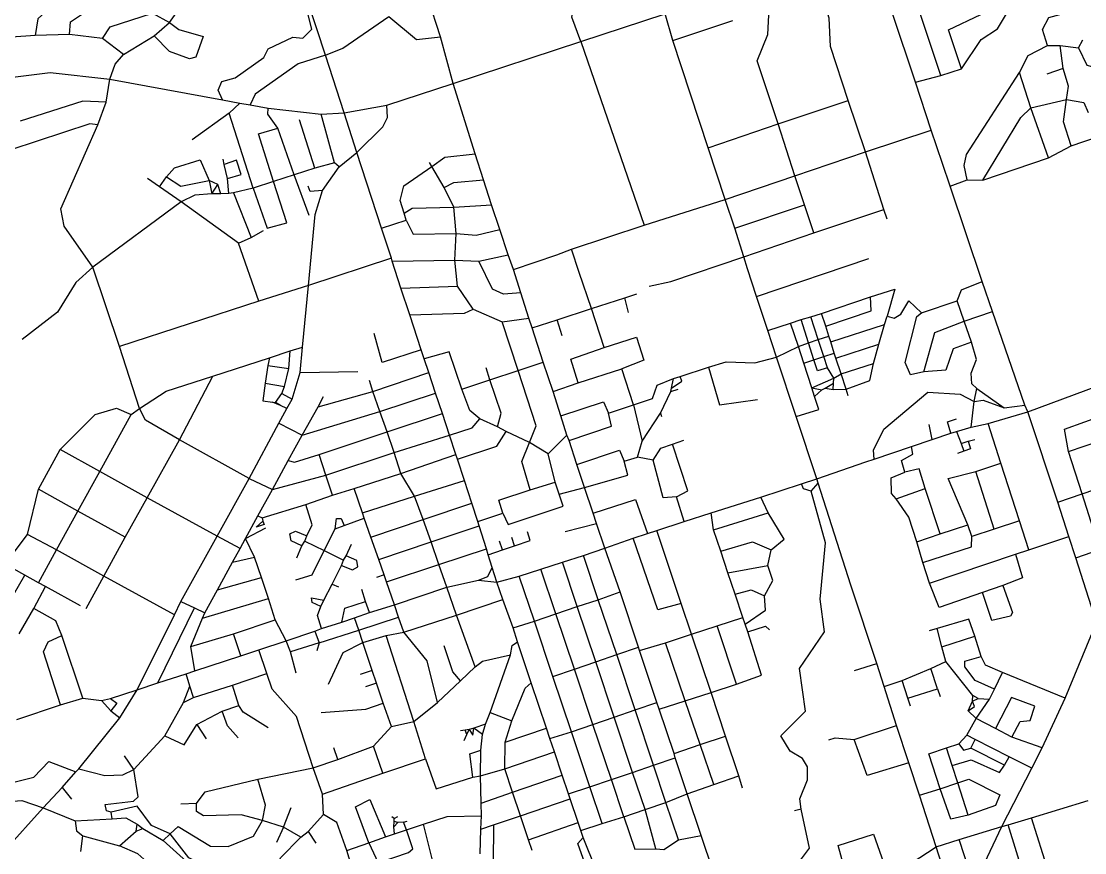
# Model space of a CAD drawing. Header units: metres. Extents: x 609554 to 651406, y 4826501 to 4857446.
# Drawn here: x 635501 to 639490, y 4839925 to 4843043 of the extents above; entities that cross this region are included whole.
import ezdxf

# ---------------------------------------------------------------- set-up
doc = ezdxf.new("R2010")
doc.units = ezdxf.units.M

msp = doc.modelspace()

# ---------------------------------------------------------------- linework, layer by layer
at = {"layer": 'ROADS'}
for points in [[(637599.5, 4842967.2), (637566.3, 4843058.5), (637587.9, 4843181.3), (637552, 4843299.6)], [(635788.4, 4843202.9), (635662.6, 4843144.1), (635563.6, 4843051.3), (635553.3, 4842989.6)], [(638602, 4842745.4), (638536.3, 4842948.2), (638531.2, 4843054.1), (638499.8, 4843156.5)], [(639027.4, 4842864.1), (638978.7, 4843010.2), (639100.5, 4843068.4), (639161.8, 4843163.5)], [(639027.4, 4842864.1), (639101.8, 4842974.8), (639163.2, 4843014.5), (639245.8, 4843153)], [(636057, 4843038.2), (636107.4, 4843108.1)], [(636255.1, 4842747.7), (636239.5, 4842784.6), (636253.6, 4842816.1), (636303.8, 4842830.3), (636410.8, 4842906.3), (636427, 4842938.8), (636519, 4842983.1), (636557.5, 4842979.2), (636590.9, 4843013.3), (636567.1, 4843106.1), (636576.2, 4843116.6)], [(636641.5, 4842915.8), (636576.2, 4843116.6)], [(637072.8, 4842984.6), (637027.7, 4843127.6)], [(635682, 4842992.4), (635685, 4843040.5), (635749.4, 4843083.2)], [(635806.1, 4842978.2), (635834.1, 4843022.2), (635993.6, 4843072.6), (636057, 4843038.2)], [(636641.5, 4842915.8), (636706.9, 4842942), (636879.1, 4843060.1)], [(636879.1, 4843060.1), (636983.6, 4842974.2), (637072.8, 4842984.6)], [(637599.5, 4842967.2), (637915.8, 4843070.9)], [(637945.1, 4842970.4), (637915.8, 4843070.9)], [(638340.3, 4842657.6), (638261.5, 4842894.2), (638301.7, 4842992.9), (638306.3, 4843090)], [(638854.6, 4842813.9), (638767, 4843075.4)], [(638949.5, 4842839.7), (638873.4, 4843068.3)], [(639349.7, 4842951.9), (639331.2, 4843011.6), (639355.3, 4843057), (639487.9, 4843092.6)], [(635999.4, 4842988.2), (636057, 4843038.2)], [(636057, 4843038.2), (636091.7, 4843012.3), (636182.7, 4842985.5), (636155.7, 4842907.5), (636132.5, 4842901.6), (636056.7, 4842929.7), (635999.4, 4842988.2)], [(637945.1, 4842970.4), (638170.5, 4843046)], [(635553.3, 4842989.6), (635463.8, 4842983.5), (635410.1, 4842961.5)], [(635682, 4842992.4), (635553.3, 4842989.6)], [(635806.1, 4842978.2), (635682, 4842992.4)], [(635884.9, 4842918.1), (635806.1, 4842978.2)], [(635884.9, 4842918.1), (635999.4, 4842988.2)], [(637120.7, 4842809.8), (637072.8, 4842984.6)], [(637120.7, 4842809.8), (637599.5, 4842967.2)], [(637599.5, 4842967.2), (637837.3, 4842277.7)], [(638077.4, 4842567.8), (637945.1, 4842970.4)], [(639245.8, 4842850), (639277.3, 4842914.6), (639349.7, 4842951.9)], [(639349.7, 4842951.9), (639398.3, 4842951.8)], [(639408.6, 4842865), (639398.3, 4842951.8)], [(639398.3, 4842951.8), (639466.6, 4842943.5)], [(639466.6, 4842943.5), (639483.2, 4842973.3)], [(639466.6, 4842943.5), (639498.2, 4842878.4), (639516, 4842872.9), (639530.6, 4842899.4)], [(635833.3, 4842825.6), (635853.1, 4842882), (635884.9, 4842918.1)], [(636641.5, 4842915.8), (636539.5, 4842882.9), (636378.6, 4842769.5), (636359.8, 4842729.2)], [(636712.5, 4842699.1), (636641.5, 4842915.8)], [(638949.5, 4842839.7), (639027.4, 4842864.1)], [(639408.6, 4842865), (639347.3, 4842844.8)], [(639420.9, 4842749.2), (639429.6, 4842799.3), (639408.6, 4842865)], [(635448.8, 4842830.2), (635609.2, 4842850.6), (635833.3, 4842825.6)], [(635819.5, 4842738.7), (635833.3, 4842825.6)], [(635833.3, 4842825.6), (636255.1, 4842747.7)], [(638854.6, 4842813.9), (638949.5, 4842839.7)], [(639048.3, 4842448.4), (639037.3, 4842502.2), (639047, 4842543.4), (639245.8, 4842850)], [(639287.4, 4842717.8), (639245.8, 4842850)], [(636872.6, 4842728.2), (637120.7, 4842809.8)], [(637202.8, 4842545.9), (637120.7, 4842809.8)], [(638914.4, 4842634.5), (638854.6, 4842813.9)], [(635819.5, 4842738.7), (635731.9, 4842742.8), (635497.3, 4842668.5)], [(635788.5, 4842654.8), (635819.5, 4842738.7)], [(636255.1, 4842747.7), (636320.9, 4842735.5)], [(636320.9, 4842735.5), (636280.3, 4842697.4)], [(636320.9, 4842735.5), (636359.8, 4842729.2)], [(638340.3, 4842657.6), (638602, 4842745.4)], [(638667.9, 4842552.5), (638602, 4842745.4)], [(639287.4, 4842717.8), (639420.9, 4842749.2)], [(639439.4, 4842575.5), (639409.9, 4842665), (639420.9, 4842749.2)], [(639420.9, 4842749.2), (639486.1, 4842738.4), (639502.4, 4842700.6)], [(636280.3, 4842697.4), (636141.6, 4842597.5)], [(636370.6, 4842417.3), (636280.3, 4842697.4)], [(636359.8, 4842729.2), (636426.5, 4842716.5)], [(636463.2, 4842642.3), (636425.4, 4842694.2), (636426.5, 4842716.5)], [(636426.5, 4842716.5), (636625.7, 4842694)], [(636625.7, 4842694), (636712.5, 4842699.1)], [(636712.5, 4842699.1), (636872.6, 4842728.2)], [(636759.4, 4842550.9), (636712.5, 4842699.1)], [(636759.4, 4842550.9), (636857.6, 4842646.7), (636875, 4842681.7), (636872.6, 4842728.2)], [(639107.2, 4842446.5), (639249.7, 4842682.1), (639287.4, 4842717.8)], [(639353.4, 4842530.9), (639287.4, 4842717.8)], [(635788.5, 4842654.8), (635758.6, 4842657.6), (635361.1, 4842528.4)], [(636602, 4842491.5), (636544.7, 4842673.6)], [(636675.2, 4842511.4), (636625.7, 4842694)], [(638077.4, 4842567.8), (638340.3, 4842657.6)], [(638402.9, 4842462.7), (638340.3, 4842657.6)], [(639439.4, 4842575.5), (639786, 4842693.8)], [(635769, 4842121.1), (635661.3, 4842274), (635648.9, 4842339.5), (635788.5, 4842654.8)], [(636447.5, 4842442.3), (636391.3, 4842620.1), (636463.2, 4842642.3)], [(636525, 4842466.7), (636463.2, 4842642.3)], [(638667.9, 4842552.5), (638914.4, 4842634.5)], [(638956.5, 4842509.1), (638914.4, 4842634.5)], [(639353.4, 4842530.9), (639439.4, 4842575.5)], [(636693.7, 4842496.9), (636759.4, 4842550.9)], [(636852, 4842266.6), (636759.4, 4842550.9)], [(637041.4, 4842498), (637090.2, 4842532.9), (637202.8, 4842545.9)], [(637234.1, 4842448.4), (637202.8, 4842545.9)], [(638141.6, 4842373.9), (638077.4, 4842567.8)], [(638402.9, 4842462.7), (638667.9, 4842552.5)], [(638736.6, 4842336.7), (638667.9, 4842552.5)], [(636045.3, 4842459.7), (636076.2, 4842493.3), (636171.8, 4842523.4), (636206.2, 4842445.4)], [(636262, 4842505.9), (636257.8, 4842525.5)], [(636274.7, 4842452.8), (636326, 4842468.1), (636308.8, 4842521.2), (636262, 4842505.9)], [(636274.7, 4842452.8), (636262, 4842505.9)], [(636675.2, 4842511.4), (636602, 4842491.5)], [(636630.6, 4842408.1), (636693.7, 4842496.9)], [(636693.7, 4842496.9), (636675.2, 4842511.4)], [(636937.2, 4842323.3), (636921.6, 4842370.8), (636935.9, 4842426.1), (637041.4, 4842498)], [(637041.4, 4842498), (637031.7, 4842513.4)], [(637087.4, 4842419.8), (637041.4, 4842498)], [(638985.6, 4842424.3), (638956.5, 4842509.1)], [(639107.2, 4842446.5), (639353.4, 4842530.9)], [(636019.5, 4842422.1), (636045.3, 4842459.7)], [(636045.3, 4842459.7), (636099, 4842424.4), (636206.2, 4842445.4)], [(636525, 4842466.7), (636447.5, 4842442.3)], [(636602, 4842491.5), (636525, 4842466.7)], [(636580.4, 4842314.6), (636525, 4842466.7)], [(638141.6, 4842373.9), (638402.9, 4842462.7)], [(638438.4, 4842354.7), (638402.9, 4842462.7)], [(636019.5, 4842422.1), (635974.6, 4842453.2)], [(636100.9, 4842366), (636019.5, 4842422.1)], [(636206.2, 4842445.4), (636215.9, 4842396)], [(636238.2, 4842430.9), (636206.2, 4842445.4)], [(636215.9, 4842396), (636238.2, 4842430.9)], [(636249.1, 4842395.3), (636238.2, 4842430.9)], [(636279.8, 4842396.9), (636274.7, 4842452.8)], [(636370.6, 4842417.3), (636297.3, 4842398.9)], [(636447.5, 4842442.3), (636370.6, 4842417.3)], [(636370.6, 4842417.3), (636423.5, 4842266.8), (636496.4, 4842286.6), (636447.5, 4842442.3)], [(636630.6, 4842408.1), (636584.5, 4842404.1), (636577.2, 4842424.6)], [(637087.4, 4842419.8), (637122.8, 4842437.7), (637234.1, 4842448.4)], [(637123.9, 4842346.1), (637087.4, 4842419.8)], [(637265.1, 4842354.4), (637234.1, 4842448.4)], [(638985.6, 4842424.3), (639048.3, 4842448.4)], [(639105.5, 4842066.4), (638985.6, 4842424.3)], [(639048.3, 4842448.4), (639107.2, 4842446.5)], [(636215.9, 4842396), (636152.3, 4842390.4), (636100.9, 4842366)], [(636249.1, 4842395.3), (636215.9, 4842396)], [(636279.8, 4842396.9), (636249.1, 4842395.3)], [(636297.3, 4842398.9), (636279.8, 4842396.9)], [(636297.3, 4842398.9), (636362.7, 4842231.9)], [(636578.3, 4842051.8), (636602.9, 4842318.1), (636630.6, 4842408.1)], [(636100.9, 4842366), (635769, 4842121.1)], [(636315.1, 4842211), (636100.9, 4842366)], [(636937.2, 4842323.3), (636967.5, 4842341.7), (637123.9, 4842346.1)], [(637123.9, 4842346.1), (637265.1, 4842354.4)], [(637132.7, 4842246.9), (637123.9, 4842346.1)], [(637295.7, 4842261.6), (637265.1, 4842354.4)], [(637837.3, 4842277.7), (638141.6, 4842373.9)], [(638177.1, 4842266.6), (638141.6, 4842373.9)], [(638177.1, 4842266.6), (638438.4, 4842354.7)], [(638473.4, 4842249), (638438.4, 4842354.7)], [(638473.4, 4842249), (638736.6, 4842336.7)], [(638749.2, 4842300.1), (638736.6, 4842336.7)], [(636852, 4842266.6), (636944.4, 4842296.2)], [(636944.4, 4842296.2), (636937.2, 4842323.3)], [(636944.4, 4842296.2), (636970.4, 4842244.7), (637132.7, 4842246.9)], [(636362.7, 4842231.9), (636409.7, 4842257.4)], [(636889, 4842154.1), (636852, 4842266.6)], [(637132.7, 4842246.9), (637207.1, 4842240), (637295.7, 4842261.6)], [(637327.2, 4842167.2), (637295.7, 4842261.6)], [(637565.3, 4842187.7), (637837.3, 4842277.7)], [(638211.3, 4842158.7), (638177.1, 4842266.6)], [(636315.1, 4842211), (636362.7, 4842231.9)], [(637126.7, 4842147.4), (637132.7, 4842246.9)], [(638211.3, 4842158.7), (638473.4, 4842249)], [(636392.3, 4841992.9), (636315.1, 4842211)], [(637509.5, 4842166.5), (637565.3, 4842187.7)], [(637593.4, 4842100.3), (637565.3, 4842187.7)], [(636889, 4842154.1), (636578.3, 4842051.8)], [(636892.4, 4842143.5), (636889, 4842154.1)], [(636892.4, 4842143.5), (637126.7, 4842147.4)], [(636924.6, 4842041.9), (636892.4, 4842143.5)], [(637137.3, 4842048.9), (637126.7, 4842147.4)], [(637126.7, 4842147.4), (637216.9, 4842142.6)], [(637216.9, 4842142.6), (637327.2, 4842167.2)], [(637374.5, 4842024), (637309.4, 4842018.8), (637269, 4842038.1), (637216.9, 4842142.6)], [(637346.7, 4842111.5), (637327.2, 4842167.2)], [(637346.7, 4842111.5), (637509.5, 4842166.5)], [(637936.9, 4842067.3), (638211.3, 4842158.7)], [(638225.5, 4842114), (638211.3, 4842158.7)], [(638259, 4842010.1), (638680, 4842152.7)], [(635769, 4842121.1), (635705, 4842063.2), (635637, 4841951.5), (635504.2, 4841849.6)], [(635869.9, 4841822.8), (635769, 4842121.1)], [(637374.5, 4842024), (637346.7, 4842111.5)], [(637639.6, 4841965.8), (637593.4, 4842100.3)], [(638259, 4842010.1), (638225.5, 4842114)], [(637856.5, 4842048.8), (637936.9, 4842067.3)], [(639012, 4841994.7), (639027.3, 4842036), (639105.5, 4842066.4)], [(639143.7, 4841954.1), (639105.5, 4842066.4)], [(636578.3, 4842051.8), (636392.3, 4841992.9)], [(636555.8, 4841821.1), (636578.3, 4842051.8)], [(636924.6, 4842041.9), (637137.3, 4842048.9)], [(636958.1, 4841941.5), (636924.6, 4842041.9)], [(637195.3, 4841962.7), (637137.3, 4842048.9)], [(637404.9, 4841928.7), (637374.5, 4842024)], [(637765.4, 4842006.1), (637809.4, 4842020.9)], [(638686.4, 4842008.8), (638777.8, 4842038.2), (638748.9, 4841937.3)], [(636392.3, 4841992.9), (635869.9, 4841822.8)], [(637639.6, 4841965.8), (637765.4, 4842006.1)], [(637778.9, 4841950), (637765.4, 4842006.1)], [(638301.1, 4841883.4), (638259, 4842010.1)], [(638502.1, 4841947), (638686.4, 4842008.8)], [(638518.3, 4841899.7), (638688.4, 4841957), (638686.4, 4842008.8)], [(638748.9, 4841937.3), (638775.6, 4841929.7), (638800.3, 4841944), (638830.5, 4841994.7), (638878.1, 4841948.7)], [(638878.1, 4841948.7), (639012, 4841994.7)], [(639037.7, 4841917.9), (639012, 4841994.7)], [(636958.1, 4841941.5), (637163.9, 4841948.2), (637195.3, 4841962.7)], [(637001.3, 4841810.2), (636958.1, 4841941.5)], [(637195.3, 4841962.7), (637305, 4841915.9)], [(637510.8, 4841922.5), (637639.6, 4841965.8)], [(637687.9, 4841819.7), (637639.6, 4841965.8)], [(638462.7, 4841934.7), (638502.1, 4841947)], [(638518.3, 4841899.7), (638502.1, 4841947)], [(638739.4, 4841905.8), (638748.9, 4841937.3)], [(638886.3, 4841728.1), (638836.1, 4841716.5), (638816.3, 4841763.1), (638859.5, 4841935.9), (638878.1, 4841948.7)], [(639037.7, 4841917.9), (639143.7, 4841954.1)], [(639265.4, 4841602.8), (639143.7, 4841954.1)], [(637305, 4841915.9), (637404.9, 4841928.7)], [(637364.8, 4841733.2), (637305, 4841915.9)], [(637416.7, 4841892.9), (637404.9, 4841928.7)], [(637416.7, 4841892.9), (637510.8, 4841922.5)], [(637529.4, 4841863), (637510.8, 4841922.5)], [(638301.1, 4841883.4), (638386.2, 4841910.6)], [(638386.2, 4841910.6), (638426, 4841924)], [(638415.8, 4841822.6), (638386.2, 4841910.6)], [(638426, 4841924), (638462.7, 4841934.7)], [(638453.8, 4841836.2), (638426, 4841924)], [(638490.6, 4841849), (638462.7, 4841934.7)], [(638529.6, 4841861.5), (638518.3, 4841899.7)], [(638537.5, 4841840), (638739.4, 4841905.8)], [(638717, 4841831.4), (638739.4, 4841905.8)], [(638886.3, 4841728.1), (638927.8, 4841875.7), (639037.7, 4841917.9)], [(639065.6, 4841839.6), (639037.7, 4841917.9)], [(637001.3, 4841810.2), (636854.2, 4841763.1), (636824, 4841872.3)], [(637459, 4841764.3), (637416.7, 4841892.9)], [(637687.9, 4841819.7), (637808.9, 4841858.3), (637836.7, 4841772.4), (637753.4, 4841738.9)], [(638333.2, 4841783.4), (638301.1, 4841883.4)], [(638490.6, 4841849), (638529.6, 4841861.5)], [(638537.5, 4841840), (638529.6, 4841861.5)], [(635944.6, 4841591), (635869.9, 4841822.8)], [(636509.8, 4841806.2), (636555.8, 4841821.1)], [(636547.5, 4841725), (636555.8, 4841821.1)], [(637589.7, 4841686.9), (637562.8, 4841775.4), (637687.9, 4841819.7)], [(638333.2, 4841783.4), (638415.8, 4841822.6)], [(638415.8, 4841822.6), (638453.8, 4841836.2)], [(638436.1, 4841760.6), (638415.8, 4841822.6)], [(638453.8, 4841836.2), (638490.6, 4841849)], [(638474.1, 4841773.3), (638453.8, 4841836.2)], [(638511.7, 4841785.7), (638490.6, 4841849)], [(638550.4, 4841798.1), (638537.5, 4841840)], [(638556.6, 4841779.2), (638717, 4841831.4)], [(638697, 4841758.7), (638717, 4841831.4)], [(639065.6, 4841839.6), (638996.8, 4841814.4), (638968.8, 4841733.9), (638886.3, 4841728.1)], [(639085, 4841666), (639065.8, 4841682.6), (639063.3, 4841722.6), (639084, 4841774), (639065.6, 4841839.6)], [(636219.2, 4841711.5), (636431.5, 4841780.7)], [(636431.5, 4841780.7), (636425.5, 4841751.6)], [(636431.5, 4841780.7), (636509.8, 4841806.2)], [(636505.1, 4841740.7), (636509.8, 4841806.2)], [(637012.1, 4841777.4), (637001.3, 4841810.2)], [(637153.7, 4841663.7), (637105.3, 4841803.1), (637012.1, 4841777.4)], [(638078.8, 4841745.5), (638144.6, 4841766), (638251.9, 4841761.9), (638333.2, 4841783.4)], [(638407.6, 4841560.3), (638333.2, 4841783.4)], [(638474.1, 4841773.3), (638511.7, 4841785.7)], [(638511.7, 4841785.7), (638550.4, 4841798.1)], [(638525.1, 4841743.4), (638511.7, 4841785.7)], [(638556.6, 4841779.2), (638550.4, 4841798.1)], [(638576, 4841720.3), (638556.6, 4841779.2)], [(636425.5, 4841751.6), (636416.3, 4841685.4)], [(636425.5, 4841751.6), (636505.1, 4841740.7)], [(636488.7, 4841672.9), (636505.1, 4841740.7)], [(637029.2, 4841725.7), (637012.1, 4841777.4)], [(637258.3, 4841698.4), (637244.4, 4841742.6)], [(637364.8, 4841733.2), (637459, 4841764.3)], [(637495.7, 4841654.2), (637459, 4841764.3)], [(637589.7, 4841686.9), (637753.4, 4841738.9)], [(637796.9, 4841604.6), (637753.4, 4841738.9)], [(637972.4, 4841710.7), (638078.8, 4841745.5)], [(638078.8, 4841745.5), (638119.3, 4841604.6), (638263, 4841624.9)], [(638436.1, 4841760.6), (638474.1, 4841773.3)], [(638465.9, 4841668.4), (638436.1, 4841760.6)], [(638525.1, 4841743.4), (638487.6, 4841731.4), (638474.1, 4841773.3)], [(638548.4, 4841704.2), (638525.1, 4841743.4)], [(638576, 4841720.3), (638697, 4841758.7)], [(638594.6, 4841663.7), (638684.3, 4841695), (638697, 4841758.7)], [(635944.6, 4841591), (636044.8, 4841655.4), (636219.2, 4841711.5)], [(636094.4, 4841473.2), (636219.2, 4841711.5)], [(636517.4, 4841625.9), (636547.5, 4841725)], [(636547.5, 4841725), (636763.4, 4841729.6)], [(636819.9, 4841654.9), (637029.2, 4841725.7)], [(637054.9, 4841648.3), (637029.2, 4841725.7)], [(637153.7, 4841663.7), (637258.3, 4841698.4)], [(637258.3, 4841698.4), (637364.8, 4841733.2)], [(637287, 4841521.4), (637300.4, 4841572.6), (637258.3, 4841698.4)], [(637407.3, 4841462.6), (637432.8, 4841525), (637364.8, 4841733.2)], [(637796.9, 4841604.6), (637868.7, 4841627.9), (637885.9, 4841678.3), (637947.3, 4841702.5)], [(637940.3, 4841666.5), (637978, 4841693.7), (637972.4, 4841710.7)], [(637940.3, 4841666.5), (637947.3, 4841702.5)], [(637947.3, 4841702.5), (637972.4, 4841710.7)], [(638465.9, 4841668.4), (638548.4, 4841704.2)], [(638548, 4841686), (638548.4, 4841704.2)], [(638548.4, 4841704.2), (638576, 4841720.3)], [(638594.6, 4841663.7), (638576, 4841720.3)], [(639276.4, 4841578.2), (639626.7, 4841707.8)], [(636416.3, 4841685.4), (636407, 4841619.5), (636443.5, 4841614.4)], [(636416.3, 4841685.4), (636488.7, 4841672.9)], [(636478.2, 4841647.1), (636488.7, 4841672.9)], [(636819.9, 4841654.9), (636806.9, 4841696.2)], [(637221.4, 4841552.2), (637183.1, 4841582.5), (637153.7, 4841663.7)], [(637495.7, 4841654.2), (637589.7, 4841686.9)], [(637937.7, 4841654.4), (637940.3, 4841666.5)], [(637937.7, 4841654.4), (637964.3, 4841663.4)], [(638476.8, 4841635.8), (638465.9, 4841668.4)], [(638465.9, 4841668.4), (638503.8, 4841660.4)], [(638476.8, 4841635.8), (638503.8, 4841660.4)], [(638503.8, 4841660.4), (638516.2, 4841667.2)], [(638516.2, 4841667.2), (638548, 4841686)], [(638516.2, 4841667.2), (638546.8, 4841662)], [(638546.8, 4841662), (638548, 4841686)], [(638546.8, 4841662), (638594.6, 4841663.7)], [(638603.1, 4841638.1), (638594.6, 4841663.7)], [(639075.7, 4841617), (639085, 4841666)], [(639085, 4841666), (639187.2, 4841593.6)], [(636454, 4841613.1), (636478.2, 4841647.1)], [(636478.2, 4841647.1), (636517.4, 4841625.9)], [(636496.5, 4841590.2), (636517.4, 4841625.9)], [(636614.3, 4841596.9), (636819.9, 4841654.9)], [(636614.3, 4841596.9), (636634.4, 4841635.9)], [(636845.9, 4841579.4), (636819.9, 4841654.9)], [(636845.9, 4841579.4), (637054.9, 4841648.3)], [(637080.3, 4841571.6), (637054.9, 4841648.3)], [(637525.2, 4841562.7), (637495.7, 4841654.2)], [(637898.3, 4841573.7), (637937.7, 4841654.4)], [(638407.6, 4841560.3), (638492.5, 4841587.4), (638476.8, 4841635.8)], [(638699.8, 4841401.2), (638697.9, 4841434.9), (638735.9, 4841512.8), (638901.8, 4841652.4), (639022.6, 4841644), (639075.7, 4841617)], [(639075.7, 4841617), (639109.1, 4841621.4), (639187.2, 4841593.6)], [(635646.5, 4841436.6), (635778.5, 4841568), (635857.5, 4841592.4), (635912.9, 4841567.5)], [(635912.9, 4841567.5), (635944.6, 4841591)], [(636094.4, 4841473.2), (635966.7, 4841546.4), (635944.6, 4841591)], [(636443.5, 4841614.4), (636454, 4841613.1)], [(636473.1, 4841601.9), (636443.5, 4841614.4)], [(636473.1, 4841601.9), (636454, 4841613.1)], [(636466.9, 4841535.7), (636496.5, 4841590.2)], [(636496.5, 4841590.2), (636473.1, 4841601.9)], [(636554.5, 4841491.2), (636614.3, 4841596.9)], [(636554.5, 4841491.2), (636845.9, 4841579.4)], [(636873, 4841502.9), (636845.9, 4841579.4)], [(637525.2, 4841562.7), (637684.5, 4841615.6), (637703.8, 4841572.9)], [(637703.8, 4841572.9), (637796.9, 4841604.6)], [(637796.9, 4841604.6), (637829.4, 4841468.1)], [(639063.4, 4841520.7), (639075.7, 4841617)], [(639127.4, 4841534.7), (639276.4, 4841578.2)], [(639187.2, 4841593.6), (639265.4, 4841602.8)], [(639276.4, 4841578.2), (639265.4, 4841602.8)], [(639388.7, 4841239.7), (639276.4, 4841578.2)], [(635795.3, 4841354.3), (635912.9, 4841567.5)], [(636873, 4841502.9), (637080.3, 4841571.6)], [(637106.8, 4841491.1), (637080.3, 4841571.6)], [(637106.8, 4841491.1), (637192.7, 4841518.7), (637221.4, 4841552.2)], [(637287, 4841521.4), (637221.4, 4841552.2)], [(637547.7, 4841491.1), (637525.2, 4841562.7)], [(637555.5, 4841471.2), (637715.3, 4841524.1), (637703.8, 4841572.9)], [(637829.4, 4841468.1), (637898.3, 4841573.7)], [(637898.3, 4841573.7), (637901.9, 4841561.2)], [(638484.8, 4841327), (638407.6, 4841560.3)], [(638987.2, 4841497.7), (638975.4, 4841540.3), (639009.1, 4841551.3)], [(639428.4, 4841429.8), (639414.6, 4841513.2), (639566.2, 4841568.2), (639583.5, 4841565.7), (639605.8, 4841489.7)], [(636355.1, 4841328.5), (636466.9, 4841535.7)], [(636466.9, 4841535.7), (636554.5, 4841491.2)], [(636618.4, 4841418.2), (636873, 4841502.9)], [(636899, 4841425.3), (636873, 4841502.9)], [(637136.9, 4841400.7), (637284.1, 4841449.3), (637319.8, 4841504)], [(637319.8, 4841504), (637287, 4841521.4)], [(637407.3, 4841462.6), (637319.8, 4841504)], [(638917.6, 4841474.1), (638906.8, 4841530.7)], [(638987.2, 4841497.7), (639008.8, 4841504.9)], [(639008.8, 4841504.9), (639063.4, 4841520.7)], [(639008.8, 4841504.9), (639026.7, 4841459.8)], [(639063.4, 4841520.7), (639127.4, 4841534.7)], [(639175.3, 4841386), (639127.4, 4841534.7)], [(635972.7, 4841256), (636094.4, 4841473.2)], [(636355.1, 4841328.5), (636094.4, 4841473.2)], [(636502.5, 4841395.9), (636554.5, 4841491.2)], [(636899, 4841425.3), (637106.8, 4841491.1)], [(637131.1, 4841418.2), (637106.8, 4841491.1)], [(637409.9, 4841285.6), (637378.3, 4841392), (637407.3, 4841462.6)], [(637477.5, 4841420.8), (637407.3, 4841462.6)], [(637477.5, 4841420.8), (637547.7, 4841491.1)], [(637555.5, 4841471.2), (637547.7, 4841491.1)], [(637585.3, 4841380.8), (637555.5, 4841471.2)], [(637812.4, 4841408.1), (637829.4, 4841468.1)], [(637943, 4841457.3), (637986.6, 4841472.1)], [(638839.9, 4841448.4), (638917.6, 4841474.1)], [(638917.6, 4841474.1), (638987.2, 4841497.7)], [(639026.7, 4841459.8), (639053.1, 4841467.7)], [(639026.7, 4841459.8), (639036.5, 4841430.9)], [(639053.1, 4841467.7), (639061.6, 4841439.8), (639036.5, 4841430.9)], [(639053.1, 4841467.7), (639077.1, 4841474.8)], [(639428.4, 4841429.8), (639605.8, 4841489.7)], [(635566, 4841288.2), (635646.5, 4841436.6)], [(635795.3, 4841354.3), (635646.5, 4841436.6)], [(636643.6, 4841341.2), (636899, 4841425.3)], [(636924.5, 4841347.3), (636899, 4841425.3)], [(637503.5, 4841314.3), (637477.5, 4841420.8)], [(637585.3, 4841380.8), (637744.6, 4841434.7), (637762, 4841393.1)], [(637871.3, 4841396.4), (637900, 4841442.3), (637943, 4841457.3)], [(637958.4, 4841259.5), (638001.4, 4841282.3), (637943, 4841457.3)], [(638699.8, 4841401.2), (638839.9, 4841448.4)], [(638814.7, 4841351.7), (638803.2, 4841395.4), (638845.4, 4841419.3), (638839.9, 4841448.4)], [(639036.5, 4841430.9), (639013.2, 4841421.4)], [(639479.7, 4841271), (639428.4, 4841429.8)], [(636443.5, 4841286.8), (636502.5, 4841395.9)], [(636502.5, 4841395.9), (636525.7, 4841388.8), (636618.4, 4841418.2)], [(636643.6, 4841341.2), (636618.4, 4841418.2)], [(636924.5, 4841347.3), (637131.1, 4841418.2)], [(637136.9, 4841400.7), (637131.1, 4841418.2)], [(637163, 4841320.7), (637136.9, 4841400.7)], [(637613.7, 4841294.3), (637585.3, 4841380.8)], [(637613.7, 4841294.3), (637775.5, 4841340.2), (637762, 4841393.1)], [(637762, 4841393.1), (637812.4, 4841408.1)], [(637871.3, 4841396.4), (637812.4, 4841408.1)], [(637958.4, 4841259.5), (637908.5, 4841255.3), (637871.3, 4841396.4)], [(638484.8, 4841327), (638668.2, 4841391)], [(638668.2, 4841391), (638699.8, 4841401.2)], [(639080.8, 4841354.6), (639175.3, 4841386)], [(639245.4, 4841169.3), (639175.3, 4841386)], [(635712.6, 4841205.8), (635795.3, 4841354.3)], [(635972.7, 4841256), (635795.3, 4841354.3)], [(636443.5, 4841286.8), (636643.6, 4841341.2)], [(636668.2, 4841265.1), (636643.6, 4841341.2)], [(636749.3, 4841290.6), (636924.5, 4841347.3)], [(636976.1, 4841261.7), (636924.5, 4841347.3)], [(638782.8, 4841252.2), (638764.6, 4841271.9), (638763.9, 4841331), (638814.7, 4841351.7)], [(638891.8, 4841291.2), (638869.4, 4841364.5), (638814.7, 4841351.7)], [(639051.9, 4841154.7), (638977.8, 4841328.3), (639080.8, 4841354.6)], [(639150.5, 4841138.1), (639080.8, 4841354.6)], [(636235.1, 4841112.4), (636355.1, 4841328.5)], [(636355.1, 4841328.5), (636443.5, 4841286.8)], [(636976.1, 4841261.7), (637163, 4841320.7)], [(637190.8, 4841235.7), (637163, 4841320.7)], [(637409.9, 4841285.6), (637503.5, 4841314.3)], [(637518.2, 4841269.6), (637503.5, 4841314.3)], [(638275.3, 4841258.2), (638427.8, 4841307.9)], [(638427.8, 4841307.9), (638484.8, 4841327)], [(638463.4, 4841281.2), (638434.7, 4841289.9), (638427.8, 4841307.9)], [(638463.4, 4841281.2), (638490, 4841311.2)], [(638490, 4841311.2), (638484.8, 4841327)], [(638612, 4840927.6), (638490, 4841311.2)], [(639479.7, 4841271), (639572, 4841301.4)], [(635523.9, 4841118.3), (635566, 4841288.2)], [(635712.6, 4841205.8), (635566, 4841288.2)], [(636388.5, 4841188.1), (636443.5, 4841286.8)], [(636568.1, 4841230.8), (636668.2, 4841265.1)], [(636668.2, 4841265.1), (636749.3, 4841290.6)], [(636780.5, 4841199.2), (636749.3, 4841290.6)], [(636780.5, 4841199.2), (636976.1, 4841261.7)], [(637008.8, 4841174.8), (636976.1, 4841261.7)], [(637306.7, 4841197.7), (637291.9, 4841246.5), (637409.9, 4841285.6)], [(637306.7, 4841197.7), (637326.7, 4841156.1), (637532.9, 4841224.8), (637518.2, 4841269.6)], [(637518.2, 4841269.6), (637613.7, 4841294.3)], [(637646, 4841197.9), (637613.7, 4841294.3)], [(637987.8, 4841167.4), (637958.4, 4841259.5)], [(638425.8, 4840088.4), (638420.7, 4840127.6), (638450, 4840197.7), (638449.8, 4840246.7), (638430.9, 4840277.9), (638384.7, 4840306.1), (638349.5, 4840363.4), (638442.5, 4840455.8), (638420.5, 4840616), (638513.7, 4840753.5), (638497.8, 4840875.4), (638517.9, 4841086.7), (638463.4, 4841281.2)], [(638782.8, 4841252.2), (638891.8, 4841291.2)], [(638947, 4841120.4), (638891.8, 4841291.2)], [(639388.7, 4841239.7), (639479.7, 4841271)], [(639546.4, 4841062.2), (639479.7, 4841271)], [(635890.9, 4841108), (635972.7, 4841256)], [(636235.1, 4841112.4), (635972.7, 4841256)], [(636405, 4841180.5), (636568.1, 4841230.8)], [(636572.4, 4841113.4), (636592.4, 4841154.7), (636568.1, 4841230.8)], [(637008.8, 4841174.8), (637190.8, 4841235.7)], [(637213.2, 4841167), (637190.8, 4841235.7)], [(637646, 4841197.9), (637805.3, 4841248.8), (637850.2, 4841121.8)], [(638088.4, 4841199.1), (638275.3, 4841258.2)], [(638301.9, 4841198.9), (638275.3, 4841258.2)], [(638859.9, 4841090.3), (638829.8, 4841182.7), (638782.8, 4841252.2)], [(639430.4, 4841110.7), (639388.7, 4841239.7)], [(635633.4, 4841060.3), (635712.6, 4841205.8)], [(635890.9, 4841108), (635712.6, 4841205.8)], [(636341.4, 4841103.3), (636388.5, 4841188.1)], [(636388.5, 4841188.1), (636405, 4841180.5)], [(636405, 4841180.5), (636407.1, 4841167.6)], [(636786.6, 4841178.8), (636780.5, 4841199.2)], [(637213.2, 4841167), (637306.7, 4841197.7)], [(637659.1, 4841159.1), (637646, 4841197.9)], [(637987.8, 4841167.4), (638088.4, 4841199.1)], [(638097.6, 4841135.6), (638088.4, 4841199.1)], [(638097.6, 4841135.6), (638301.9, 4841198.9)], [(638314.3, 4841060.6), (638362.7, 4841101.1), (638301.9, 4841198.9)], [(636341.4, 4841103.3), (636417.7, 4841142.7)], [(636407.1, 4841167.6), (636411.9, 4841155.4), (636381.6, 4841145.7), (636407.1, 4841167.6)], [(636637.5, 4841057.6), (636678.8, 4841139.8)], [(636678.8, 4841139.8), (636683.3, 4841178.4), (636700.4, 4841178.7), (636711.7, 4841151.9)], [(636678.8, 4841139.8), (636711.7, 4841151.9)], [(636711.7, 4841151.9), (636786.6, 4841178.8)], [(636811.5, 4841108.7), (636786.6, 4841178.8)], [(636811.5, 4841108.7), (637008.8, 4841174.8)], [(637038.1, 4841090.8), (637008.8, 4841174.8)], [(637038.1, 4841090.8), (637218.3, 4841150.7)], [(637218.3, 4841150.7), (637213.2, 4841167)], [(637245.4, 4841064.8), (637218.3, 4841150.7)], [(637541.4, 4841130), (637659.1, 4841159.1)], [(637690, 4841066.7), (637659.1, 4841159.1)], [(637884.3, 4841133.1), (637987.8, 4841167.4)], [(638947, 4841120.4), (639051.9, 4841154.7)], [(639066.6, 4841110.5), (639051.9, 4841154.7)], [(639245.4, 4841169.3), (639150.5, 4841138.1)], [(639280.3, 4841060.6), (639245.4, 4841169.3)], [(635440, 4841006.3), (635523.9, 4841118.3)], [(635633.4, 4841060.3), (635523.9, 4841118.3)], [(635811.1, 4840962), (635890.9, 4841108)], [(636100, 4840867.5), (636235.1, 4841112.4)], [(636321.8, 4841066.2), (636235.1, 4841112.4)], [(636321.8, 4841066.2), (636341.4, 4841103.3)], [(636375.6, 4841033.3), (636341.4, 4841103.3)], [(636553.8, 4841075.5), (636512.8, 4841094.3), (636508.2, 4841120.7), (636529.3, 4841130.1), (636572.4, 4841113.4)], [(636564.6, 4841093.7), (636572.4, 4841113.4)], [(636842, 4841024.8), (636811.5, 4841108.7)], [(637351.4, 4841076.2), (637341.2, 4841106.3)], [(637351.4, 4841076.2), (637409.4, 4841096.1), (637399.4, 4841128.2)], [(637690, 4841066.7), (637795.5, 4841103.8)], [(637795.5, 4841103.8), (637850.2, 4841121.8)], [(637975.8, 4840860), (637889.2, 4840835.6), (637795.5, 4841103.8)], [(637850.2, 4841121.8), (637884.3, 4841133.1)], [(637975.8, 4840860), (637884.3, 4841133.1)], [(638124.6, 4841055.5), (638097.6, 4841135.6)], [(638859.9, 4841090.3), (638947, 4841120.4)], [(638882.6, 4841013.6), (639065.6, 4841072.4), (639066.6, 4841110.5)], [(639150.5, 4841138.1), (639066.6, 4841110.5)], [(639280.3, 4841060.6), (639430.4, 4841110.7)], [(639456.2, 4841031), (639430.4, 4841110.7)], [(635565.3, 4840936.6), (635633.4, 4841060.3)], [(635811.1, 4840962), (635633.4, 4841060.3)], [(636293.5, 4841014.6), (636321.8, 4841066.2)], [(636534, 4841030.7), (636553.8, 4841075.5)], [(636553.8, 4841075.5), (636564.6, 4841093.7)], [(636564.6, 4841093.7), (636637.5, 4841057.6)], [(636719.3, 4841038), (636739.2, 4841081.9)], [(636842, 4841024.8), (637038.1, 4841090.8)], [(637067, 4841005.3), (637038.1, 4841090.8)], [(637067, 4841005.3), (637245.4, 4841064.8)], [(637252.5, 4841042.2), (637245.4, 4841064.8)], [(637252.5, 4841042.2), (637305.5, 4841060.4)], [(637305.5, 4841060.4), (637294.9, 4841092.7)], [(637305.5, 4841060.4), (637351.4, 4841076.2)], [(637609.8, 4841039.5), (637690, 4841066.7)], [(637746.8, 4840902.6), (637690, 4841066.7)], [(638124.6, 4841055.5), (638244.2, 4841090.7), (638314.3, 4841060.6)], [(638301.8, 4841001.5), (638314.3, 4841060.6)], [(638882.6, 4841013.6), (638859.9, 4841090.3)], [(639230.8, 4841044.3), (639280.3, 4841060.6)], [(639456.2, 4841031), (639546.4, 4841062.2)], [(636293.5, 4841014.6), (636375.6, 4841033.3)], [(636401.4, 4840956.3), (636375.6, 4841033.3)], [(636531, 4840947.6), (636591.7, 4840967.2), (636637.5, 4841057.6)], [(636637.5, 4841057.6), (636709.7, 4841022.4)], [(636701.5, 4841002.2), (636743.1, 4840985.5), (636762.9, 4840996.8), (636759.2, 4841020.3), (636719.3, 4841038)], [(636701.5, 4841002.2), (636709.7, 4841022.4)], [(636709.7, 4841022.4), (636719.3, 4841038)], [(636861.9, 4840967.2), (636842, 4841024.8)], [(637267.6, 4840994.3), (637252.5, 4841042.2)], [(637531, 4841014.1), (637609.8, 4841039.5)], [(637664.8, 4840873.7), (637609.8, 4841039.5)], [(638151.5, 4840975), (638124.6, 4841055.5)], [(638907.9, 4840936), (639230.8, 4841044.3)], [(639230.8, 4841044.3), (639256.2, 4840956.1), (639182.9, 4840926.8)], [(639533.6, 4840788.1), (639456.2, 4841031)], [(635514.2, 4840965.2), (635440, 4841006.3)], [(636236.5, 4840910.6), (636293.5, 4841014.6)], [(636667.4, 4840932.1), (636701.5, 4841002.2)], [(636870.7, 4840940.7), (637067, 4841005.3)], [(637097.5, 4840920.4), (637067, 4841005.3)], [(637216.2, 4840946.5), (637250.6, 4840961.2), (637267.6, 4840994.3)], [(637285.3, 4840939), (637267.6, 4840994.3)], [(637368.6, 4840962.2), (637449.7, 4840988.7)], [(637449.7, 4840988.7), (637531, 4841014.1)], [(637506.2, 4840820.2), (637449.7, 4840988.7)], [(637585.9, 4840848), (637531, 4841014.1)], [(638151.5, 4840975), (638301.8, 4841001.5)], [(638288.7, 4840888.1), (638320.2, 4840945.2), (638301.8, 4841001.5)], [(638907.9, 4840936), (638882.6, 4841013.6)], [(635426, 4840881.6), (635471.6, 4840891.9), (635514.2, 4840965.2)], [(635565.3, 4840936.6), (635514.2, 4840965.2)], [(635744.8, 4840840.3), (635811.1, 4840962)], [(636076.2, 4840817.3), (635811.1, 4840962)], [(636236.5, 4840910.6), (636401.4, 4840956.3)], [(636427.6, 4840877.7), (636401.4, 4840956.3)], [(636861.9, 4840967.2), (636833.7, 4840956.8)], [(636870.7, 4840940.7), (636861.9, 4840967.2)], [(636900.8, 4840854.3), (636870.7, 4840940.7)], [(637097.5, 4840920.4), (637216.2, 4840946.5)], [(637216.2, 4840946.5), (637285.3, 4840939)], [(637285.3, 4840939), (637368.6, 4840962.2)], [(637426, 4840793.1), (637368.6, 4840962.2)], [(638178.6, 4840894.1), (638151.5, 4840975)], [(635547.6, 4840841.2), (635591.2, 4840923)], [(635591.2, 4840923), (635565.3, 4840936.6)], [(635723.4, 4840850.5), (635591.2, 4840923)], [(636188.9, 4840824.3), (636236.5, 4840910.6)], [(636636.1, 4840872.5), (636667.4, 4840932.1)], [(636667.4, 4840932.1), (636691, 4840921.5)], [(636792.1, 4840867.3), (636777.7, 4840912.1)], [(636900.8, 4840854.3), (637097.5, 4840920.4)], [(637133, 4840815.9), (637097.5, 4840920.4)], [(637307.8, 4840874.5), (637285.3, 4840939)], [(637664.8, 4840873.7), (637746.8, 4840902.6)], [(637816.2, 4840695.8), (637746.8, 4840902.6)], [(638178.6, 4840894.1), (638238.7, 4840910.3), (638288.7, 4840888.1)], [(638709.5, 4840634.5), (638612, 4840927.6)], [(639106, 4840900.9), (638944, 4840844.7), (638907.9, 4840936)], [(639182.9, 4840926.8), (639106, 4840900.9)], [(639182.9, 4840926.8), (639219, 4840826), (639211.7, 4840812.5), (639141.7, 4840796.1), (639106, 4840900.9)], [(636076.2, 4840817.3), (636100, 4840867.5)], [(636100, 4840867.5), (636151.1, 4840843.4)], [(636180.4, 4840804.4), (636427.6, 4840877.7)], [(636453.5, 4840798.2), (636427.6, 4840877.7)], [(636624.2, 4840848.3), (636592.5, 4840862.7), (636589.3, 4840880.2), (636636.1, 4840872.5)], [(636624.2, 4840848.3), (636636.1, 4840872.5)], [(636703.3, 4840789.7), (636714.9, 4840842.4), (636792.1, 4840867.3)], [(636807.2, 4840825.6), (636792.1, 4840867.3)], [(637133, 4840815.9), (637307.8, 4840874.5)], [(637345.4, 4840767.8), (637307.8, 4840874.5)], [(637585.9, 4840848), (637664.8, 4840873.7)], [(637734.2, 4840667.7), (637664.8, 4840873.7)], [(638207.7, 4840807.5), (638178.6, 4840894.1)], [(638216.6, 4840781.7), (638292.6, 4840834), (638288.7, 4840888.1)], [(635492.5, 4840745.8), (635547.6, 4840841.2)], [(635652.6, 4840739.1), (635631.1, 4840793.8), (635547.6, 4840841.2)], [(636012.5, 4840562), (636151.1, 4840843.4)], [(636151.1, 4840843.4), (636188.9, 4840824.3)], [(636180.4, 4840804.4), (636188.9, 4840824.3)], [(636627.4, 4840765.3), (636611.6, 4840814.6), (636624.2, 4840848.3)], [(636751.2, 4840805.1), (636807.2, 4840825.6)], [(636807.2, 4840825.6), (636900.8, 4840854.3)], [(636916.3, 4840808.4), (636900.8, 4840854.3)], [(637426, 4840793.1), (637506.2, 4840820.2)], [(637506.2, 4840820.2), (637585.9, 4840848)], [(637575.9, 4840613.2), (637506.2, 4840820.2)], [(637655.7, 4840640.8), (637585.9, 4840848)], [(638014.8, 4840744.5), (637975.8, 4840860)], [(635935.3, 4840535.8), (636076.2, 4840817.3)], [(636136.9, 4840698.4), (636180.4, 4840804.4)], [(636296.5, 4840745.8), (636453.5, 4840798.2)], [(636494.7, 4840719.9), (636453.5, 4840798.2)], [(636627.4, 4840765.3), (636703.3, 4840789.7)], [(636703.3, 4840789.7), (636751.2, 4840805.1)], [(636766.6, 4840759.3), (636751.2, 4840805.1)], [(636766.6, 4840759.3), (636916.3, 4840808.4)], [(636935.4, 4840751.5), (636916.3, 4840808.4)], [(636935.4, 4840751.5), (637133, 4840815.9)], [(637203.4, 4840621.5), (637133, 4840815.9)], [(637345.4, 4840767.8), (637426, 4840793.1)], [(637494.9, 4840585.9), (637426, 4840793.1)], [(638111, 4840775.5), (638207.7, 4840807.5)], [(638216.6, 4840781.7), (638207.7, 4840807.5)], [(638226.4, 4840753.3), (638216.6, 4840781.7)], [(639077.4, 4840736.4), (639054.7, 4840800.1), (638936.8, 4840765.7)], [(639416.8, 4840504.6), (639533.6, 4840788.1)], [(636136.9, 4840698.4), (636296.5, 4840745.8)], [(636324.8, 4840663.8), (636296.5, 4840745.8)], [(636494.7, 4840719.9), (636601.9, 4840755.4)], [(636601.9, 4840755.4), (636627.4, 4840765.3)], [(636601.9, 4840755.4), (636618, 4840711.5)], [(636618, 4840711.5), (636766.6, 4840759.3)], [(636782.2, 4840713.1), (636766.6, 4840759.3)], [(636869.3, 4840739.3), (636935.4, 4840751.5)], [(637062.7, 4840488), (637023.1, 4840644.5), (636935.4, 4840751.5)], [(637362.4, 4840715.2), (637345.4, 4840767.8)], [(637916.9, 4840712.5), (638014.8, 4840744.5)], [(638014.8, 4840744.5), (638111, 4840775.5)], [(638088.3, 4840525.6), (638014.8, 4840744.5)], [(638184.1, 4840556.8), (638111, 4840775.5)], [(638184.1, 4840556.8), (638277.1, 4840591.3), (638226.4, 4840753.3)], [(638226.4, 4840753.3), (638292.5, 4840773.9), (638307.6, 4840760.7)], [(638936.8, 4840765.7), (638906.4, 4840756.4)], [(638954.4, 4840697.2), (638936.8, 4840765.7)], [(635647.4, 4840479), (635584.6, 4840678.4), (635601.4, 4840716.2), (635652.6, 4840739.1)], [(635731.3, 4840504.1), (635652.6, 4840739.1)], [(636392, 4840685.1), (636494.7, 4840719.9)], [(636510.8, 4840678), (636494.7, 4840719.9)], [(636618, 4840711.5), (636510.8, 4840678)], [(636618, 4840711.5), (636609.3, 4840682.1)], [(636653.7, 4840556.4), (636708.7, 4840675.7), (636782.2, 4840713.1)], [(636782.2, 4840713.1), (636869.3, 4840739.3)], [(636817.2, 4840608.8), (636782.2, 4840713.1)], [(636973.9, 4840416.4), (636869.3, 4840739.3)], [(637147.9, 4840569.8), (637119.9, 4840603.7), (637087.1, 4840700.9)], [(637336.5, 4840666.8), (637341.8, 4840702.5), (637362.4, 4840715.2)], [(637413.3, 4840561.7), (637362.4, 4840715.2)], [(637820.4, 4840682.8), (637916.9, 4840712.5)], [(637991.5, 4840493.9), (637916.9, 4840712.5)], [(638954.4, 4840697.2), (639077.4, 4840736.4)], [(639102, 4840660.7), (639077.4, 4840736.4)], [(636152.2, 4840607.2), (636136.9, 4840698.4)], [(636152.2, 4840607.2), (636324.8, 4840663.8)], [(636324.8, 4840663.8), (636392, 4840685.1)], [(636422.5, 4840596.9), (636392, 4840685.1)], [(636532.2, 4840598.1), (636510.8, 4840678)], [(637203.4, 4840621.5), (637231.4, 4840643.1), (637336.5, 4840666.8)], [(637260, 4840450.9), (637336.5, 4840666.8)], [(637655.7, 4840640.8), (637734.2, 4840667.7)], [(637734.2, 4840667.7), (637816.2, 4840695.8)], [(637803.3, 4840460.3), (637734.2, 4840667.7)], [(637820.4, 4840682.8), (637816.2, 4840695.8)], [(637884.7, 4840488.5), (637820.4, 4840682.8)], [(638968.5, 4840641.5), (638954.4, 4840697.2)], [(639151.3, 4840537.7), (639079.2, 4840570.2), (639039.6, 4840621.7), (639040.7, 4840643), (639102, 4840660.7)], [(639181.4, 4840600.6), (639118.2, 4840628.7), (639102, 4840660.7)], [(637147.9, 4840569.8), (637203.4, 4840621.5)], [(637575.9, 4840613.2), (637655.7, 4840640.8)], [(637725.1, 4840432.8), (637655.7, 4840640.8)], [(638626.4, 4840607.6), (638709.5, 4840634.5)], [(638737.6, 4840548.7), (638709.5, 4840634.5)], [(638912, 4840615.3), (638968.5, 4840641.5)], [(639070.5, 4840513.9), (638968.5, 4840641.5)], [(636012.5, 4840562), (636119.2, 4840595.6)], [(636119.2, 4840595.6), (636152.2, 4840607.2)], [(636133.2, 4840548.9), (636119.2, 4840595.6)], [(636292.9, 4840553.6), (636422.5, 4840596.9)], [(636596.2, 4840243.8), (636532.7, 4840436.2), (636441.8, 4840537.6), (636422.5, 4840596.9)], [(636817.2, 4840608.8), (636772.2, 4840593.3)], [(636833.4, 4840560.3), (636817.2, 4840608.8)], [(637494.9, 4840585.9), (637575.9, 4840613.2)], [(637564.3, 4840377.6), (637494.9, 4840585.9)], [(637644.9, 4840405.5), (637575.9, 4840613.2)], [(638805, 4840570.9), (638912, 4840615.3)], [(638937.8, 4840539.3), (638912, 4840615.3)], [(639151.3, 4840537.7), (639181.4, 4840600.6)], [(639416.8, 4840504.6), (639181.4, 4840600.6)], [(635935.3, 4840535.8), (636012.5, 4840562)], [(636109.4, 4840487.8), (636133.2, 4840548.9)], [(636147.4, 4840507.5), (636133.2, 4840548.9)], [(636147.4, 4840507.5), (636292.9, 4840553.6)], [(636316.8, 4840476.8), (636292.9, 4840553.6)], [(636833.4, 4840560.3), (636792.3, 4840546.8)], [(636858.1, 4840486.2), (636833.4, 4840560.3)], [(637062.7, 4840488), (637147.9, 4840569.8)], [(637341.1, 4840419.4), (637390.9, 4840542.3), (637413.3, 4840561.7)], [(637470.7, 4840392.1), (637413.3, 4840561.7)], [(638088.3, 4840525.6), (638184.1, 4840556.8)], [(638737.6, 4840548.7), (638805, 4840570.9)], [(638783.7, 4840402.4), (638737.6, 4840548.7)], [(638826.5, 4840504.1), (638805, 4840570.9)], [(635647.4, 4840479), (635731.3, 4840504.1)], [(635731.3, 4840504.1), (635802.4, 4840495.8)], [(635802.4, 4840495.8), (635835.4, 4840503)], [(635835.4, 4840503), (635935.3, 4840535.8)], [(635835.4, 4840503), (635858.8, 4840486.3), (635836.8, 4840457.3)], [(635870, 4840430.2), (635935.3, 4840535.8)], [(636109.4, 4840487.8), (636147.4, 4840507.5)], [(637991.5, 4840493.9), (638088.3, 4840525.6)], [(638142.3, 4840362.3), (638088.3, 4840525.6)], [(638826.5, 4840504.1), (638937.8, 4840539.3)], [(638836.2, 4840474.1), (638826.5, 4840504.1)], [(638937.8, 4840539.3), (638947, 4840510.3)], [(639069.3, 4840493.5), (639070.5, 4840513.9)], [(639069.3, 4840493.5), (639090.3, 4840503.3)], [(639090.3, 4840503.3), (639070.5, 4840513.9)], [(639082.8, 4840428.5), (639133.1, 4840501.3)], [(639090.3, 4840503.3), (639133.1, 4840501.3)], [(639133.1, 4840501.3), (639151.3, 4840537.7)], [(639216.6, 4840358.8), (639247.6, 4840417.1), (639285.1, 4840420.6), (639303.3, 4840473.9), (639215.2, 4840506.6), (639155.1, 4840390.6)], [(639329.8, 4840318.2), (639416.8, 4840504.6)], [(635483.8, 4840424.6), (635647.4, 4840479)], [(635802.4, 4840495.8), (635836.8, 4840457.3)], [(636039.4, 4840363.4), (636109.4, 4840487.8)], [(636255, 4840455.7), (636316.8, 4840476.8)], [(636426.4, 4840393), (636333.4, 4840451.5), (636316.8, 4840476.8)], [(636626.2, 4840450.1), (636793.9, 4840463.4), (636858.1, 4840486.2)], [(636890.1, 4840398.1), (636858.1, 4840486.2)], [(636973.9, 4840416.4), (637062.7, 4840488)], [(637803.3, 4840460.3), (637884.7, 4840488.5)], [(637893.4, 4840463.1), (637884.7, 4840488.5)], [(637893.4, 4840463.1), (637991.5, 4840493.9)], [(637949.5, 4840296.9), (637893.4, 4840463.1)], [(638046.8, 4840331.3), (637991.5, 4840493.9)], [(639052.8, 4840457.2), (639069.3, 4840493.5)], [(639052.8, 4840457.2), (639075.8, 4840473.6), (639069.3, 4840493.5)], [(635716.2, 4840239.4), (635870, 4840430.2)], [(635836.8, 4840457.3), (635870, 4840430.2)], [(636160, 4840405.7), (636255, 4840455.7)], [(636314.8, 4840355.9), (636275, 4840400.2), (636255, 4840455.7)], [(637241.8, 4840406.9), (637260, 4840450.9)], [(637260, 4840450.9), (637341.1, 4840419.4)], [(637644.9, 4840405.5), (637725.1, 4840432.8)], [(637725.1, 4840432.8), (637803.3, 4840460.3)], [(637794.1, 4840225.8), (637725.1, 4840432.8)], [(637872.2, 4840252.7), (637803.3, 4840460.3)], [(639047.1, 4840365.2), (639082.8, 4840428.5)], [(639082.8, 4840428.5), (639052.8, 4840457.2)], [(639155.1, 4840390.6), (639082.8, 4840428.5)], [(636039.4, 4840363.4), (636112.4, 4840329.5), (636160, 4840405.7)], [(636160, 4840405.7), (636194.8, 4840351.4)], [(636822.1, 4840323.9), (636890.1, 4840398.1)], [(636890.1, 4840398.1), (636973.9, 4840416.4)], [(637017.6, 4840276.7), (636973.9, 4840416.4)], [(637166.1, 4840384.5), (637149, 4840381.9)], [(637181.1, 4840386.9), (637166.1, 4840384.5)], [(637171.7, 4840368.1), (637166.1, 4840384.5)], [(637171.7, 4840368.1), (637181.1, 4840386.9)], [(637198.5, 4840391.8), (637181.1, 4840386.9)], [(637181.1, 4840386.9), (637195.2, 4840365.1), (637198.5, 4840391.8)], [(637241.8, 4840406.9), (637198.5, 4840391.8)], [(637230.6, 4840368.2), (637198.5, 4840391.8)], [(637230.6, 4840368.2), (637241.8, 4840406.9)], [(637315.8, 4840339.1), (637341.1, 4840419.4)], [(637315.8, 4840339.1), (637470.7, 4840392.1)], [(637484.1, 4840352.9), (637470.7, 4840392.1)], [(637564.3, 4840377.6), (637644.9, 4840405.5)], [(637714.4, 4840199.1), (637644.9, 4840405.5)], [(638624.9, 4840349.1), (638783.7, 4840402.4)], [(638830, 4840262), (638783.7, 4840402.4)], [(639216.6, 4840358.8), (639155.1, 4840390.6)], [(635922.5, 4840236.7), (636039.4, 4840363.4)], [(637162.5, 4840346.3), (637171.7, 4840368.1)], [(637225.2, 4840309), (637230.6, 4840368.2)], [(637484.1, 4840352.9), (637564.3, 4840377.6)], [(637500.6, 4840303.4), (637484.1, 4840352.9)], [(637633.5, 4840172.2), (637564.3, 4840377.6)], [(638046.8, 4840331.3), (638142.3, 4840362.3)], [(638192.2, 4840213), (638142.3, 4840362.3)], [(638529.5, 4840348.5), (638554.3, 4840355.2)], [(638554.3, 4840355.2), (638624.9, 4840349.1)], [(638830, 4840262), (638673.2, 4840214.5), (638624.9, 4840349.1)], [(639017.3, 4840332.8), (639047.1, 4840365.2)], [(639079.3, 4840349.1), (639047.1, 4840365.2)], [(639063, 4840317), (639079.3, 4840349.1)], [(639206.1, 4840284.7), (639079.3, 4840349.1)], [(639329.8, 4840318.2), (639216.6, 4840358.8)], [(636688.4, 4840274.4), (636673.7, 4840318.5)], [(636688.4, 4840274.4), (636822.1, 4840323.9)], [(636857.2, 4840222.7), (636822.1, 4840323.9)], [(637195, 4840208.6), (637183.5, 4840295.4), (637225.2, 4840309)], [(637224, 4840213.3), (637225.2, 4840309)], [(637314.5, 4840239.5), (637315.8, 4840339.1)], [(637314.5, 4840239.5), (637500.6, 4840303.4)], [(637529.6, 4840215.8), (637500.6, 4840303.4)], [(637949.5, 4840296.9), (638046.8, 4840331.3)], [(638098.2, 4840181.2), (638046.8, 4840331.3)], [(638947.6, 4840164.4), (638905.6, 4840296.3), (638971.1, 4840317.8)], [(638971.1, 4840317.8), (639017.3, 4840332.8)], [(638993.1, 4840251.7), (638971.1, 4840317.8)], [(639017.3, 4840332.8), (639034.8, 4840309.6), (639063, 4840317)], [(639189, 4840253.1), (639063, 4840317)], [(639291.2, 4840242.3), (639329.8, 4840318.2)], [(635416.9, 4840175.4), (635548.4, 4840208.3), (635604, 4840266.7), (635705.1, 4840228.3)], [(635922.5, 4840236.7), (635888.6, 4840288.6)], [(636596.2, 4840243.8), (636688.4, 4840274.4)], [(636857.2, 4840222.7), (637017.6, 4840276.7)], [(637017.6, 4840276.7), (637057.2, 4840164.5), (637195, 4840208.6)], [(637872.2, 4840252.7), (637954.2, 4840281.2)], [(637954.2, 4840281.2), (637949.5, 4840296.9)], [(637999.2, 4840146), (637954.2, 4840281.2)], [(638870.1, 4840140.7), (638830, 4840262)], [(638993.1, 4840251.7), (639064.1, 4840273.7), (639169.7, 4840225.2), (639189, 4840253.1)], [(639189, 4840253.1), (639206.1, 4840284.7)], [(639291.2, 4840242.3), (639206.1, 4840284.7)], [(635653.8, 4840169.2), (635705.1, 4840228.3)], [(635705.1, 4840228.3), (635716.2, 4840239.4)], [(635716.2, 4840239.4), (635813.9, 4840214.3), (635881.6, 4840216.7), (635922.5, 4840236.7)], [(635838.5, 4840077.6), (635820.8, 4840082.5), (635815.4, 4840106), (635922.4, 4840117.9), (635939.1, 4840134.6), (635922.5, 4840236.7)], [(636387.9, 4840200.6), (636596.2, 4840243.8)], [(636630.3, 4840144.8), (636596.2, 4840243.8)], [(636630.3, 4840144.8), (636857.2, 4840222.7)], [(637224, 4840213.3), (637314.5, 4840239.5)], [(637343.8, 4840151.5), (637314.5, 4840239.5)], [(637714.4, 4840199.1), (637794.1, 4840225.8)], [(637794.1, 4840225.8), (637872.2, 4840252.7)], [(637840.7, 4840087.5), (637794.1, 4840225.8)], [(637918.9, 4840113.5), (637872.2, 4840252.7)], [(639013.5, 4840186.9), (638993.1, 4840251.7)], [(639179.1, 4840023), (639291.2, 4840242.3)], [(636158.2, 4840109.9), (636190.4, 4840153.5), (636387.9, 4840200.6)], [(636405.1, 4840046), (636416.5, 4840103.6), (636387.9, 4840200.6)], [(637195, 4840208.6), (637224, 4840213.3)], [(637225.3, 4840110.3), (637224, 4840213.3)], [(637343.8, 4840151.5), (637529.6, 4840215.8)], [(637553.4, 4840146), (637529.6, 4840215.8)], [(637633.5, 4840172.2), (637714.4, 4840199.1)], [(637760.6, 4840060.1), (637714.4, 4840199.1)], [(638098.2, 4840181.2), (638192.2, 4840213)], [(638205.9, 4840166.8), (638192.2, 4840213)], [(638947.6, 4840164.4), (639013.5, 4840186.9)], [(639013.5, 4840186.9), (639055, 4840200.6), (639171.1, 4840142.2), (639154.7, 4840102), (639053.1, 4840066.1)], [(639053.1, 4840066.1), (639013.5, 4840186.9)], [(635583.1, 4840093.1), (635653.8, 4840169.2)], [(635653.8, 4840169.2), (635689.4, 4840126.2)], [(636634.3, 4840068.1), (636630.3, 4840144.8)], [(637225.3, 4840110.3), (637343.8, 4840151.5)], [(637373.8, 4840063), (637343.8, 4840151.5)], [(637553.4, 4840146), (637633.5, 4840172.2)], [(637559.9, 4840126.8), (637553.4, 4840146)], [(637680, 4840034.1), (637633.5, 4840172.2)], [(637918.9, 4840113.5), (637999.2, 4840146)], [(637999.2, 4840146), (638098.2, 4840181.2)], [(638050.9, 4839989), (637999.2, 4840146)], [(638870.1, 4840140.7), (638947.6, 4840164.4)], [(639053.1, 4840066.1), (638987.8, 4840050.3), (638947.6, 4840164.4)], [(635437, 4840115.9), (635502.4, 4840121), (635583.1, 4840093.1)], [(636158.2, 4840109.9), (636098.9, 4840107.3)], [(636405.1, 4840046), (636326.3, 4840066.4), (636183.8, 4840063.4), (636157.9, 4840079.8), (636158.2, 4840109.9)], [(636804.1, 4839961.4), (636754.6, 4840097.1), (636807.8, 4840124.6), (636866.5, 4839984.6)], [(637227, 4840063.1), (637225.3, 4840110.3)], [(637373.8, 4840063), (637559.9, 4840126.8)], [(637589.5, 4840038.3), (637559.9, 4840126.8)], [(637840.7, 4840087.5), (637918.9, 4840113.5)], [(637966.6, 4839973.2), (637918.9, 4840113.5)], [(638932.8, 4839946.8), (638870.1, 4840140.7)], [(639290.8, 4840055.4), (639502.8, 4840120.9)], [(635438.8, 4839933.5), (635583.1, 4840093.1)], [(635583.1, 4840093.1), (635702.6, 4840044)], [(636058.8, 4839995.7), (635989.7, 4840027.6), (635935.2, 4840099.1), (635838.5, 4840077.6)], [(635842.1, 4840052.4), (635838.5, 4840077.6)], [(636484.6, 4840021.3), (636513.5, 4840093.9)], [(636577.1, 4840004.1), (636634.3, 4840068.1)], [(636722.3, 4839932.8), (636684.8, 4840038.1), (636634.3, 4840068.1)], [(637009, 4840032.6), (637098.5, 4840060.8), (637227, 4840063.1)], [(637224.1, 4840013.3), (637227, 4840063.1)], [(637272.1, 4840029.3), (637373.8, 4840063)], [(637402.9, 4839973.6), (637373.8, 4840063)], [(637760.6, 4840060.1), (637840.7, 4840087.5)], [(637881.4, 4839939.3), (637840.7, 4840087.5)], [(638143, 4839718.3), (638256.1, 4839754.2), (638309.2, 4839848.3), (638424, 4839897.5), (638457.4, 4839941.9), (638425.8, 4840088.4)], [(638425.8, 4840088.4), (638401.6, 4840082.4)], [(635702.6, 4840044), (635842.1, 4840052.4)], [(635702.6, 4840044), (635708.2, 4840006.7), (635731.9, 4839988.6)], [(635842.1, 4840052.4), (635893.6, 4840055.6), (635935.1, 4840031.7)], [(635931.4, 4840005.7), (635935.1, 4840031.7)], [(635935.1, 4840031.7), (635957.3, 4840015.2)], [(636058.8, 4839995.7), (636089, 4840023.1), (636210.6, 4839950), (636277.5, 4839947.7), (636372.4, 4839986.8), (636405.1, 4840046)], [(636484.6, 4840021.3), (636405.1, 4840046)], [(636899.4, 4840053.4), (636890.5, 4840059.2)], [(636897.8, 4840021.6), (636899.9, 4840041.6)], [(636897.8, 4840021.6), (636913, 4840037.9)], [(636899.4, 4840053.4), (636913.4, 4840060.4)], [(636899.9, 4840041.6), (636899.4, 4840053.4)], [(636913, 4840037.9), (636899.9, 4840041.6)], [(636934.7, 4840039.6), (636913, 4840037.9)], [(636934.7, 4840039.6), (636947.9, 4840043.7)], [(636945.3, 4840011.2), (636934.7, 4840039.6)], [(636945.3, 4840011.2), (637009, 4840032.6)], [(637052.7, 4839862.6), (637009, 4840032.6)], [(637224.1, 4840013.3), (637272.1, 4840029.3)], [(637272.1, 4840029.3), (637270.9, 4839882.8)], [(637402.9, 4839973.6), (637589.5, 4840038.3)], [(637599.6, 4840008), (637589.5, 4840038.3)], [(637599.6, 4840008), (637680, 4840034.1)], [(637680, 4840034.1), (637760.6, 4840060.1)], [(637760.6, 4840060.1), (637802.5, 4839938.4), (637881.4, 4839939.3)], [(639018.9, 4839974.1), (639179.1, 4840023)], [(639114.5, 4839885.7), (639179.1, 4840023)], [(639179.1, 4840023), (639202.4, 4840029.6)], [(639202.4, 4840029.6), (639290.8, 4840055.4)], [(639265.6, 4839827), (639202.4, 4840029.6)], [(639353.8, 4839853.5), (639290.8, 4840055.4)], [(635723.9, 4839929), (635731.9, 4839988.6)], [(635731.9, 4839988.6), (635869.3, 4839950.7)], [(635869.3, 4839950.7), (635931.4, 4840005.7)], [(635931.4, 4840005.7), (635957.3, 4840015.2)], [(635957.3, 4840015.2), (636032.7, 4839971.3)], [(636032.7, 4839971.3), (636058.8, 4839995.7)], [(636487.7, 4839861.8), (636440.1, 4839862.2), (636383.8, 4839890.6), (636238.6, 4839868.5), (636168.5, 4839887.1), (636129.7, 4839905.9), (636058.8, 4839995.7)], [(636484.6, 4840021.3), (636458.6, 4839962.7)], [(636487.7, 4839861.8), (636464.8, 4839877.5), (636472.7, 4839905.3), (636549.5, 4839983.4)], [(636549.5, 4839983.4), (636484.6, 4840021.3)], [(636549.5, 4839983.4), (636577.1, 4840004.1)], [(636577.1, 4840004.1), (636605.2, 4839960.2)], [(636804.1, 4839961.4), (636840.1, 4839887.1), (636953.8, 4839925.6), (636969.7, 4839940), (636945.3, 4840011.2)], [(636804.1, 4839961.4), (636866.5, 4839984.6)], [(636866.5, 4839984.6), (636900.7, 4839996.1)], [(636900.7, 4839996.1), (636897.8, 4840021.6)], [(636900.7, 4839996.1), (636945.3, 4840011.2)], [(637222, 4839920.9), (637224.1, 4840013.3)], [(637626.4, 4839739.1), (637627.5, 4839850.3), (637588.2, 4839959), (637608.1, 4839982.6)], [(637608.1, 4839982.6), (637599.6, 4840008)], [(637703.3, 4839745.8), (637608.1, 4839982.6)], [(637966.6, 4839973.2), (638050.9, 4839989)], [(638143, 4839718.3), (638050.9, 4839989)], [(638595.4, 4839842.7), (638564.6, 4839952.4), (638697.1, 4839993.9), (638734.7, 4839887.8)], [(636037.9, 4839737.3), (635982.9, 4839880.2), (635937.8, 4839920.7), (635869.3, 4839950.7)], [(636032.7, 4839971.3), (636145.5, 4839869), (636234.8, 4839846.7), (636350.7, 4839852.7), (636406.9, 4839831.7), (636484.7, 4839830.3)], [(636722.3, 4839932.8), (636804.1, 4839961.4)], [(637417.2, 4839933.2), (637402.9, 4839973.6)], [(637881.4, 4839939.3), (637911.2, 4839936.7), (637966.6, 4839973.2)], [(638838.6, 4839885.5), (638932.8, 4839946.8)], [(638932.8, 4839946.8), (639018.9, 4839974.1)], [(639016, 4839686), (638932.8, 4839946.8)], [(639058.7, 4839851.6), (639018.9, 4839974.1)], [(636745.3, 4839854.1), (636722.3, 4839932.8)]]:
    msp.add_lwpolyline(points, dxfattribs=at)

doc.saveas('drawing.dxf')
